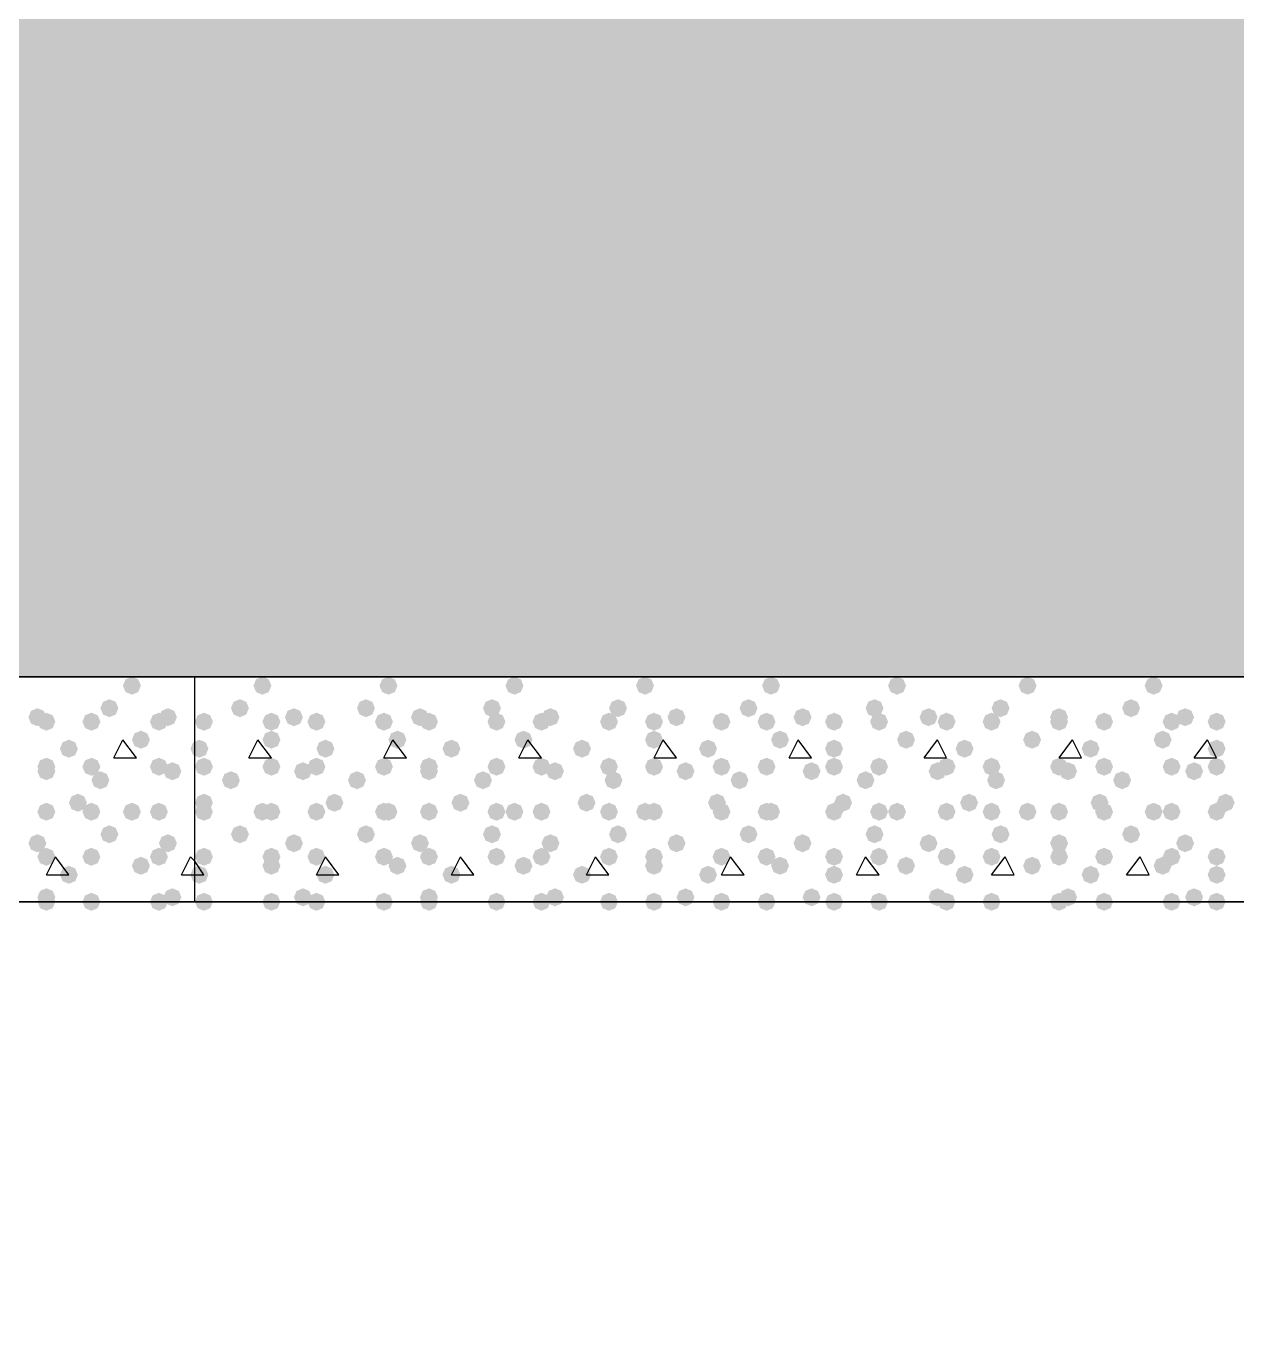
# Model space of a CAD drawing. Header units: millimetres. Extents: x 0 to 420, y 0 to 297.
# Drawn here: x 68.18 to 79.57, y 144.07 to 156.36 of the extents above; entities that cross this region are included whole.
import ezdxf

# ---------------------------------------------------------------- set-up
doc = ezdxf.new("R2010")
doc.units = ezdxf.units.MM
doc.layers.get('0').update_dxf_attribs({"linetype": 'CONTINUOUS'})

msp = doc.modelspace()

# ---------------------------------------------------------------- hatches: boundary and pattern name
at = {"true_color": 0x000008}
h = msp.add_hatch(color=0, dxfattribs=at)
h.paths.add_polyline_path([(379.518333, 162.263667), (33.401, 162.263667), (379.518333, 150.241)], flags=0)
h.paths.add_polyline_path([(33.401, 162.263667), (379.518333, 150.241), (33.401, 150.241)], flags=0)
at = {"true_color": 0x000007}
for points in [[(69.257333, 150.156333), (69.232463, 150.096537), (69.172667, 150.071667), (69.112871, 150.096537), (69.088, 150.156333), (69.112871, 150.216129), (69.172667, 150.241), (69.232462, 150.216129)], [(69.045667, 149.944667), (69.020796, 149.884871), (68.961, 149.86), (68.901204, 149.884871), (68.876333, 149.944667), (68.901204, 150.004462), (68.961, 150.029333), (69.020796, 150.004463)], [(68.368333, 149.86), (68.343463, 149.800204), (68.283667, 149.775333), (68.223871, 149.800204), (68.199, 149.86), (68.223871, 149.919796), (68.283667, 149.944667), (68.343462, 149.919796)], [(69.596, 149.86), (69.571129, 149.800204), (69.511333, 149.775333), (69.451537, 149.800204), (69.426667, 149.86), (69.451537, 149.919796), (69.511333, 149.944667), (69.571129, 149.919796)], [(68.453, 149.817667), (68.428129, 149.757871), (68.368333, 149.733), (68.308538, 149.757871), (68.283667, 149.817667), (68.308537, 149.877462), (68.368333, 149.902333), (68.428129, 149.877463)], [(68.876333, 149.817667), (68.851462, 149.757871), (68.791667, 149.733), (68.731871, 149.757871), (68.707, 149.817667), (68.731871, 149.877462), (68.791667, 149.902333), (68.851462, 149.877463)], [(69.511333, 149.817667), (69.486462, 149.757871), (69.426667, 149.733), (69.366871, 149.757871), (69.342, 149.817667), (69.366871, 149.877462), (69.426667, 149.902333), (69.486462, 149.877463)], [(69.342, 149.648333), (69.317129, 149.588537), (69.257333, 149.563667), (69.197538, 149.588537), (69.172667, 149.648333), (69.197537, 149.708129), (69.257333, 149.733), (69.317129, 149.708129)], [(68.664667, 149.563667), (68.639796, 149.503871), (68.58, 149.479), (68.520204, 149.503871), (68.495333, 149.563667), (68.520204, 149.623462), (68.58, 149.648333), (68.639796, 149.623463)], [(68.453, 149.394333), (68.428129, 149.334537), (68.368333, 149.309667), (68.308538, 149.334537), (68.283667, 149.394333), (68.308537, 149.454129), (68.368333, 149.479), (68.428129, 149.454129)], [(68.453, 149.352), (68.428129, 149.292204), (68.368333, 149.267333), (68.308538, 149.292204), (68.283667, 149.352), (68.308537, 149.411796), (68.368333, 149.436667), (68.428129, 149.411796)], [(68.876333, 149.394333), (68.851462, 149.334537), (68.791667, 149.309667), (68.731871, 149.334537), (68.707, 149.394333), (68.731871, 149.454129), (68.791667, 149.479), (68.851462, 149.454129)], [(69.511333, 149.394333), (69.486462, 149.334537), (69.426667, 149.309667), (69.366871, 149.334537), (69.342, 149.394333), (69.366871, 149.454129), (69.426667, 149.479), (69.486462, 149.454129)], [(69.638333, 149.352), (69.613463, 149.292204), (69.553667, 149.267333), (69.493871, 149.292204), (69.469, 149.352), (69.493871, 149.411796), (69.553667, 149.436667), (69.613462, 149.411796)], [(68.961, 149.267333), (68.936129, 149.207537), (68.876333, 149.182667), (68.816537, 149.207537), (68.791667, 149.267333), (68.816537, 149.327129), (68.876333, 149.352), (68.936129, 149.327129)], [(68.453, 148.971), (68.428129, 148.911204), (68.368333, 148.886333), (68.308538, 148.911204), (68.283667, 148.971), (68.308537, 149.030796), (68.368333, 149.055667), (68.428129, 149.030796)], [(68.749333, 149.055667), (68.724462, 148.995871), (68.664667, 148.971), (68.604871, 148.995871), (68.58, 149.055667), (68.604871, 149.115462), (68.664667, 149.140333), (68.724462, 149.115463)], [(68.876333, 148.971), (68.851462, 148.911204), (68.791667, 148.886333), (68.731871, 148.911204), (68.707, 148.971), (68.731871, 149.030796), (68.791667, 149.055667), (68.851462, 149.030796)], [(69.257333, 148.971), (69.232463, 148.911204), (69.172667, 148.886333), (69.112871, 148.911204), (69.088, 148.971), (69.112871, 149.030796), (69.172667, 149.055667), (69.232462, 149.030796)], [(69.511333, 148.971), (69.486462, 148.911204), (69.426667, 148.886333), (69.366871, 148.911204), (69.342, 148.971), (69.366871, 149.030796), (69.426667, 149.055667), (69.486462, 149.030796)], [(69.045667, 148.759333), (69.020796, 148.699537), (68.961, 148.674667), (68.901204, 148.699537), (68.876333, 148.759333), (68.901204, 148.819129), (68.961, 148.844), (69.020796, 148.819129)], [(68.368333, 148.674667), (68.343463, 148.614871), (68.283667, 148.59), (68.223871, 148.614871), (68.199, 148.674667), (68.223871, 148.734462), (68.283667, 148.759333), (68.343462, 148.734463)], [(69.596, 148.674667), (69.571129, 148.614871), (69.511333, 148.59), (69.451537, 148.614871), (69.426667, 148.674667), (69.451537, 148.734462), (69.511333, 148.759333), (69.571129, 148.734463)], [(68.453, 148.547667), (68.428129, 148.487871), (68.368333, 148.463), (68.308538, 148.487871), (68.283667, 148.547667), (68.308537, 148.607462), (68.368333, 148.632333), (68.428129, 148.607463)], [(68.876333, 148.547667), (68.851462, 148.487871), (68.791667, 148.463), (68.731871, 148.487871), (68.707, 148.547667), (68.731871, 148.607462), (68.791667, 148.632333), (68.851462, 148.607463)], [(69.511333, 148.547667), (69.486462, 148.487871), (69.426667, 148.463), (69.366871, 148.487871), (69.342, 148.547667), (69.366871, 148.607462), (69.426667, 148.632333), (69.486462, 148.607463)], [(68.664667, 148.378333), (68.639796, 148.318537), (68.58, 148.293667), (68.520204, 148.318537), (68.495333, 148.378333), (68.520204, 148.438129), (68.58, 148.463), (68.639796, 148.438129)], [(69.342, 148.463), (69.317129, 148.403204), (69.257333, 148.378333), (69.197538, 148.403204), (69.172667, 148.463), (69.197537, 148.522796), (69.257333, 148.547667), (69.317129, 148.522796)], [(68.453, 148.166667), (68.428129, 148.106871), (68.368333, 148.082), (68.308538, 148.106871), (68.283667, 148.166667), (68.308537, 148.226462), (68.368333, 148.251333), (68.428129, 148.226463)], [(68.453, 148.124333), (68.428129, 148.064537), (68.368333, 148.039667), (68.308538, 148.064537), (68.283667, 148.124333), (68.308537, 148.184129), (68.368333, 148.209), (68.428129, 148.184129)], [(68.876333, 148.124333), (68.851462, 148.064537), (68.791667, 148.039667), (68.731871, 148.064537), (68.707, 148.124333), (68.731871, 148.184129), (68.791667, 148.209), (68.851462, 148.184129)], [(69.511333, 148.124333), (69.486462, 148.064537), (69.426667, 148.039667), (69.366871, 148.064537), (69.342, 148.124333), (69.366871, 148.184129), (69.426667, 148.209), (69.486462, 148.184129)], [(69.638333, 148.166667), (69.613463, 148.106871), (69.553667, 148.082), (69.493871, 148.106871), (69.469, 148.166667), (69.493871, 148.226462), (69.553667, 148.251333), (69.613462, 148.226463)]]:
    msp.add_hatch(color=0, dxfattribs=at).paths.add_polyline_path(points, flags=0)
at = {"true_color": 0x000008}
for points in [[(70.485, 150.156333), (70.460129, 150.096537), (70.400333, 150.071667), (70.340538, 150.096537), (70.315667, 150.156333), (70.340537, 150.216129), (70.400333, 150.241), (70.460129, 150.216129)], [(71.670333, 150.156333), (71.645463, 150.096537), (71.585667, 150.071667), (71.525871, 150.096537), (71.501, 150.156333), (71.525871, 150.216129), (71.585667, 150.241), (71.645462, 150.216129)], [(72.855667, 150.156333), (72.830796, 150.096537), (72.771, 150.071667), (72.711204, 150.096537), (72.686333, 150.156333), (72.711204, 150.216129), (72.771, 150.241), (72.830796, 150.216129)], [(74.083333, 150.156333), (74.058463, 150.096537), (73.998667, 150.071667), (73.938871, 150.096537), (73.914, 150.156333), (73.938871, 150.216129), (73.998667, 150.241), (74.058462, 150.216129)], [(75.268667, 150.156333), (75.243796, 150.096537), (75.184, 150.071667), (75.124204, 150.096537), (75.099333, 150.156333), (75.124204, 150.216129), (75.184, 150.241), (75.243796, 150.216129)], [(76.454, 150.156333), (76.429129, 150.096537), (76.369333, 150.071667), (76.309538, 150.096537), (76.284667, 150.156333), (76.309537, 150.216129), (76.369333, 150.241), (76.429129, 150.216129)], [(77.681667, 150.156333), (77.656796, 150.096537), (77.597, 150.071667), (77.537204, 150.096537), (77.512333, 150.156333), (77.537204, 150.216129), (77.597, 150.241), (77.656796, 150.216129)], [(78.867, 150.156333), (78.842129, 150.096537), (78.782333, 150.071667), (78.722538, 150.096537), (78.697667, 150.156333), (78.722537, 150.216129), (78.782333, 150.241), (78.842129, 150.216129)], [(70.273333, 149.944667), (70.248463, 149.884871), (70.188667, 149.86), (70.128871, 149.884871), (70.104, 149.944667), (70.128871, 150.004462), (70.188667, 150.029333), (70.248462, 150.004463)], [(71.458667, 149.944667), (71.433796, 149.884871), (71.374, 149.86), (71.314204, 149.884871), (71.289333, 149.944667), (71.314204, 150.004462), (71.374, 150.029333), (71.433796, 150.004463)], [(72.644, 149.944667), (72.619129, 149.884871), (72.559333, 149.86), (72.499538, 149.884871), (72.474667, 149.944667), (72.499537, 150.004462), (72.559333, 150.029333), (72.619129, 150.004463)], [(73.829333, 149.944667), (73.804462, 149.884871), (73.744667, 149.86), (73.684871, 149.884871), (73.66, 149.944667), (73.684871, 150.004462), (73.744667, 150.029333), (73.804462, 150.004463)], [(75.057, 149.944667), (75.032129, 149.884871), (74.972333, 149.86), (74.912538, 149.884871), (74.887667, 149.944667), (74.912537, 150.004462), (74.972333, 150.029333), (75.032129, 150.004463)], [(76.242333, 149.944667), (76.217463, 149.884871), (76.157667, 149.86), (76.097871, 149.884871), (76.073, 149.944667), (76.097871, 150.004462), (76.157667, 150.029333), (76.217462, 150.004463)], [(77.427667, 149.944667), (77.402796, 149.884871), (77.343, 149.86), (77.283204, 149.884871), (77.258333, 149.944667), (77.283204, 150.004462), (77.343, 150.029333), (77.402796, 150.004463)], [(78.655333, 149.944667), (78.630463, 149.884871), (78.570667, 149.86), (78.510871, 149.884871), (78.486, 149.944667), (78.510871, 150.004462), (78.570667, 150.029333), (78.630462, 150.004463)], [(70.781333, 149.86), (70.756462, 149.800204), (70.696667, 149.775333), (70.636871, 149.800204), (70.612, 149.86), (70.636871, 149.919796), (70.696667, 149.944667), (70.756462, 149.919796)], [(71.966667, 149.86), (71.941796, 149.800204), (71.882, 149.775333), (71.822204, 149.800204), (71.797333, 149.86), (71.822204, 149.919796), (71.882, 149.944667), (71.941796, 149.919796)], [(73.194333, 149.86), (73.169462, 149.800204), (73.109667, 149.775333), (73.049871, 149.800204), (73.025, 149.86), (73.049871, 149.919796), (73.109667, 149.944667), (73.169462, 149.919796)], [(74.379667, 149.86), (74.354796, 149.800204), (74.295, 149.775333), (74.235204, 149.800204), (74.210333, 149.86), (74.235204, 149.919796), (74.295, 149.944667), (74.354796, 149.919796)], [(75.565, 149.86), (75.540129, 149.800204), (75.480333, 149.775333), (75.420538, 149.800204), (75.395667, 149.86), (75.420537, 149.919796), (75.480333, 149.944667), (75.540129, 149.919796)], [(76.750333, 149.86), (76.725463, 149.800204), (76.665667, 149.775333), (76.605871, 149.800204), (76.581, 149.86), (76.605871, 149.919796), (76.665667, 149.944667), (76.725462, 149.919796)], [(77.978, 149.86), (77.953129, 149.800204), (77.893333, 149.775333), (77.833537, 149.800204), (77.808667, 149.86), (77.833537, 149.919796), (77.893333, 149.944667), (77.953129, 149.919796)], [(79.163333, 149.86), (79.138463, 149.800204), (79.078667, 149.775333), (79.018871, 149.800204), (78.994, 149.86), (79.018871, 149.919796), (79.078667, 149.944667), (79.138462, 149.919796)], [(69.934667, 149.817667), (69.909796, 149.757871), (69.85, 149.733), (69.790204, 149.757871), (69.765333, 149.817667), (69.790204, 149.877462), (69.85, 149.902333), (69.909796, 149.877463)], [(70.569667, 149.817667), (70.544796, 149.757871), (70.485, 149.733), (70.425204, 149.757871), (70.400333, 149.817667), (70.425204, 149.877462), (70.485, 149.902333), (70.544796, 149.877463)], [(70.993, 149.817667), (70.968129, 149.757871), (70.908333, 149.733), (70.848537, 149.757871), (70.823667, 149.817667), (70.848537, 149.877462), (70.908333, 149.902333), (70.968129, 149.877463)], [(71.628, 149.817667), (71.603129, 149.757871), (71.543333, 149.733), (71.483537, 149.757871), (71.458667, 149.817667), (71.483537, 149.877462), (71.543333, 149.902333), (71.603129, 149.877463)], [(72.051333, 149.817667), (72.026462, 149.757871), (71.966667, 149.733), (71.906871, 149.757871), (71.882, 149.817667), (71.906871, 149.877462), (71.966667, 149.902333), (72.026462, 149.877463)], [(72.686333, 149.817667), (72.661462, 149.757871), (72.601667, 149.733), (72.541871, 149.757871), (72.517, 149.817667), (72.541871, 149.877462), (72.601667, 149.902333), (72.661462, 149.877463)], [(73.109667, 149.817667), (73.084796, 149.757871), (73.025, 149.733), (72.965204, 149.757871), (72.940333, 149.817667), (72.965204, 149.877462), (73.025, 149.902333), (73.084796, 149.877463)], [(73.744667, 149.817667), (73.719796, 149.757871), (73.66, 149.733), (73.600204, 149.757871), (73.575333, 149.817667), (73.600204, 149.877462), (73.66, 149.902333), (73.719796, 149.877463)], [(74.168, 149.817667), (74.143129, 149.757871), (74.083333, 149.733), (74.023537, 149.757871), (73.998667, 149.817667), (74.023537, 149.877462), (74.083333, 149.902333), (74.143129, 149.877463)], [(74.803, 149.817667), (74.778129, 149.757871), (74.718333, 149.733), (74.658537, 149.757871), (74.633667, 149.817667), (74.658537, 149.877462), (74.718333, 149.902333), (74.778129, 149.877463)], [(75.226333, 149.817667), (75.201462, 149.757871), (75.141667, 149.733), (75.081871, 149.757871), (75.057, 149.817667), (75.081871, 149.877462), (75.141667, 149.902333), (75.201462, 149.877463)], [(75.861333, 149.817667), (75.836462, 149.757871), (75.776667, 149.733), (75.716871, 149.757871), (75.692, 149.817667), (75.716871, 149.877462), (75.776667, 149.902333), (75.836462, 149.877463)], [(76.284667, 149.817667), (76.259796, 149.757871), (76.2, 149.733), (76.140204, 149.757871), (76.115333, 149.817667), (76.140204, 149.877462), (76.2, 149.902333), (76.259796, 149.877463)], [(76.919667, 149.817667), (76.894796, 149.757871), (76.835, 149.733), (76.775204, 149.757871), (76.750333, 149.817667), (76.775204, 149.877462), (76.835, 149.902333), (76.894796, 149.877463)], [(77.343, 149.817667), (77.318129, 149.757871), (77.258333, 149.733), (77.198538, 149.757871), (77.173667, 149.817667), (77.198537, 149.877462), (77.258333, 149.902333), (77.318129, 149.877463)], [(77.978, 149.817667), (77.953129, 149.757871), (77.893333, 149.733), (77.833537, 149.757871), (77.808667, 149.817667), (77.833537, 149.877462), (77.893333, 149.902333), (77.953129, 149.877463)], [(78.401333, 149.817667), (78.376463, 149.757871), (78.316667, 149.733), (78.256871, 149.757871), (78.232, 149.817667), (78.256871, 149.877462), (78.316667, 149.902333), (78.376462, 149.877463)], [(79.036333, 149.817667), (79.011462, 149.757871), (78.951667, 149.733), (78.891871, 149.757871), (78.867, 149.817667), (78.891871, 149.877462), (78.951667, 149.902333), (79.011462, 149.877463)], [(79.459667, 149.817667), (79.434796, 149.757871), (79.375, 149.733), (79.315204, 149.757871), (79.290333, 149.817667), (79.315204, 149.877462), (79.375, 149.902333), (79.434796, 149.877463)], [(70.569667, 149.648333), (70.544796, 149.588537), (70.485, 149.563667), (70.425204, 149.588537), (70.400333, 149.648333), (70.425204, 149.708129), (70.485, 149.733), (70.544796, 149.708129)], [(71.755, 149.648333), (71.730129, 149.588537), (71.670333, 149.563667), (71.610538, 149.588537), (71.585667, 149.648333), (71.610537, 149.708129), (71.670333, 149.733), (71.730129, 149.708129)], [(72.940333, 149.648333), (72.915463, 149.588537), (72.855667, 149.563667), (72.795871, 149.588537), (72.771, 149.648333), (72.795871, 149.708129), (72.855667, 149.733), (72.915462, 149.708129)], [(74.168, 149.648333), (74.143129, 149.588537), (74.083333, 149.563667), (74.023537, 149.588537), (73.998667, 149.648333), (74.023537, 149.708129), (74.083333, 149.733), (74.143129, 149.708129)], [(75.353333, 149.648333), (75.328463, 149.588537), (75.268667, 149.563667), (75.208871, 149.588537), (75.184, 149.648333), (75.208871, 149.708129), (75.268667, 149.733), (75.328462, 149.708129)], [(76.538667, 149.648333), (76.513796, 149.588537), (76.454, 149.563667), (76.394204, 149.588537), (76.369333, 149.648333), (76.394204, 149.708129), (76.454, 149.733), (76.513796, 149.708129)], [(77.724, 149.648333), (77.699129, 149.588537), (77.639333, 149.563667), (77.579538, 149.588537), (77.554667, 149.648333), (77.579537, 149.708129), (77.639333, 149.733), (77.699129, 149.708129)], [(78.951667, 149.648333), (78.926796, 149.588537), (78.867, 149.563667), (78.807204, 149.588537), (78.782333, 149.648333), (78.807204, 149.708129), (78.867, 149.733), (78.926796, 149.708129)], [(69.892333, 149.563667), (69.867463, 149.503871), (69.807667, 149.479), (69.747871, 149.503871), (69.723, 149.563667), (69.747871, 149.623462), (69.807667, 149.648333), (69.867462, 149.623463)], [(71.077667, 149.563667), (71.052796, 149.503871), (70.993, 149.479), (70.933204, 149.503871), (70.908333, 149.563667), (70.933204, 149.623462), (70.993, 149.648333), (71.052796, 149.623463)], [(72.263, 149.563667), (72.238129, 149.503871), (72.178333, 149.479), (72.118538, 149.503871), (72.093667, 149.563667), (72.118537, 149.623462), (72.178333, 149.648333), (72.238129, 149.623463)], [(73.490667, 149.563667), (73.465796, 149.503871), (73.406, 149.479), (73.346204, 149.503871), (73.321333, 149.563667), (73.346204, 149.623462), (73.406, 149.648333), (73.465796, 149.623463)], [(74.676, 149.563667), (74.651129, 149.503871), (74.591333, 149.479), (74.531537, 149.503871), (74.506667, 149.563667), (74.531537, 149.623462), (74.591333, 149.648333), (74.651129, 149.623463)], [(75.861333, 149.563667), (75.836462, 149.503871), (75.776667, 149.479), (75.716871, 149.503871), (75.692, 149.563667), (75.716871, 149.623462), (75.776667, 149.648333), (75.836462, 149.623463)], [(77.089, 149.563667), (77.064129, 149.503871), (77.004333, 149.479), (76.944538, 149.503871), (76.919667, 149.563667), (76.944537, 149.623462), (77.004333, 149.648333), (77.064129, 149.623463)], [(78.274333, 149.563667), (78.249462, 149.503871), (78.189667, 149.479), (78.129871, 149.503871), (78.105, 149.563667), (78.129871, 149.623462), (78.189667, 149.648333), (78.249462, 149.623463)], [(79.459667, 149.563667), (79.434796, 149.503871), (79.375, 149.479), (79.315204, 149.503871), (79.290333, 149.563667), (79.315204, 149.623462), (79.375, 149.648333), (79.434796, 149.623463)], [(69.934667, 149.394333), (69.909796, 149.334537), (69.85, 149.309667), (69.790204, 149.334537), (69.765333, 149.394333), (69.790204, 149.454129), (69.85, 149.479), (69.909796, 149.454129)], [(70.569667, 149.394333), (70.544796, 149.334537), (70.485, 149.309667), (70.425204, 149.334537), (70.400333, 149.394333), (70.425204, 149.454129), (70.485, 149.479), (70.544796, 149.454129)], [(70.866, 149.352), (70.841129, 149.292204), (70.781333, 149.267333), (70.721537, 149.292204), (70.696667, 149.352), (70.721537, 149.411796), (70.781333, 149.436667), (70.841129, 149.411796)], [(70.993, 149.394333), (70.968129, 149.334537), (70.908333, 149.309667), (70.848537, 149.334537), (70.823667, 149.394333), (70.848537, 149.454129), (70.908333, 149.479), (70.968129, 149.454129)], [(71.628, 149.394333), (71.603129, 149.334537), (71.543333, 149.309667), (71.483537, 149.334537), (71.458667, 149.394333), (71.483537, 149.454129), (71.543333, 149.479), (71.603129, 149.454129)], [(72.051333, 149.394333), (72.026462, 149.334537), (71.966667, 149.309667), (71.906871, 149.334537), (71.882, 149.394333), (71.906871, 149.454129), (71.966667, 149.479), (72.026462, 149.454129)], [(72.051333, 149.352), (72.026462, 149.292204), (71.966667, 149.267333), (71.906871, 149.292204), (71.882, 149.352), (71.906871, 149.411796), (71.966667, 149.436667), (72.026462, 149.411796)], [(72.686333, 149.394333), (72.661462, 149.334537), (72.601667, 149.309667), (72.541871, 149.334537), (72.517, 149.394333), (72.541871, 149.454129), (72.601667, 149.479), (72.661462, 149.454129)], [(73.109667, 149.394333), (73.084796, 149.334537), (73.025, 149.309667), (72.965204, 149.334537), (72.940333, 149.394333), (72.965204, 149.454129), (73.025, 149.479), (73.084796, 149.454129)], [(73.236667, 149.352), (73.211796, 149.292204), (73.152, 149.267333), (73.092204, 149.292204), (73.067333, 149.352), (73.092204, 149.411796), (73.152, 149.436667), (73.211796, 149.411796)], [(73.744667, 149.394333), (73.719796, 149.334537), (73.66, 149.309667), (73.600204, 149.334537), (73.575333, 149.394333), (73.600204, 149.454129), (73.66, 149.479), (73.719796, 149.454129)], [(74.168, 149.394333), (74.143129, 149.334537), (74.083333, 149.309667), (74.023537, 149.334537), (73.998667, 149.394333), (74.023537, 149.454129), (74.083333, 149.479), (74.143129, 149.454129)], [(74.464333, 149.352), (74.439462, 149.292204), (74.379667, 149.267333), (74.319871, 149.292204), (74.295, 149.352), (74.319871, 149.411796), (74.379667, 149.436667), (74.439462, 149.411796)], [(74.803, 149.394333), (74.778129, 149.334537), (74.718333, 149.309667), (74.658537, 149.334537), (74.633667, 149.394333), (74.658537, 149.454129), (74.718333, 149.479), (74.778129, 149.454129)], [(75.226333, 149.394333), (75.201462, 149.334537), (75.141667, 149.309667), (75.081871, 149.334537), (75.057, 149.394333), (75.081871, 149.454129), (75.141667, 149.479), (75.201462, 149.454129)], [(75.649667, 149.352), (75.624796, 149.292204), (75.565, 149.267333), (75.505204, 149.292204), (75.480333, 149.352), (75.505204, 149.411796), (75.565, 149.436667), (75.624796, 149.411796)], [(75.861333, 149.394333), (75.836462, 149.334537), (75.776667, 149.309667), (75.716871, 149.334537), (75.692, 149.394333), (75.716871, 149.454129), (75.776667, 149.479), (75.836462, 149.454129)], [(76.284667, 149.394333), (76.259796, 149.334537), (76.2, 149.309667), (76.140204, 149.334537), (76.115333, 149.394333), (76.140204, 149.454129), (76.2, 149.479), (76.259796, 149.454129)], [(76.835, 149.352), (76.810129, 149.292204), (76.750333, 149.267333), (76.690538, 149.292204), (76.665667, 149.352), (76.690537, 149.411796), (76.750333, 149.436667), (76.810129, 149.411796)], [(76.919667, 149.394333), (76.894796, 149.334537), (76.835, 149.309667), (76.775204, 149.334537), (76.750333, 149.394333), (76.775204, 149.454129), (76.835, 149.479), (76.894796, 149.454129)], [(77.343, 149.394333), (77.318129, 149.334537), (77.258333, 149.309667), (77.198538, 149.334537), (77.173667, 149.394333), (77.198537, 149.454129), (77.258333, 149.479), (77.318129, 149.454129)], [(77.978, 149.394333), (77.953129, 149.334537), (77.893333, 149.309667), (77.833537, 149.334537), (77.808667, 149.394333), (77.833537, 149.454129), (77.893333, 149.479), (77.953129, 149.454129)], [(78.062667, 149.352), (78.037796, 149.292204), (77.978, 149.267333), (77.918204, 149.292204), (77.893333, 149.352), (77.918204, 149.411796), (77.978, 149.436667), (78.037796, 149.411796)], [(78.401333, 149.394333), (78.376463, 149.334537), (78.316667, 149.309667), (78.256871, 149.334537), (78.232, 149.394333), (78.256871, 149.454129), (78.316667, 149.479), (78.376462, 149.454129)], [(79.036333, 149.394333), (79.011462, 149.334537), (78.951667, 149.309667), (78.891871, 149.334537), (78.867, 149.394333), (78.891871, 149.454129), (78.951667, 149.479), (79.011462, 149.454129)], [(79.248, 149.352), (79.223129, 149.292204), (79.163333, 149.267333), (79.103538, 149.292204), (79.078667, 149.352), (79.103537, 149.411796), (79.163333, 149.436667), (79.223129, 149.411796)], [(79.459667, 149.394333), (79.434796, 149.334537), (79.375, 149.309667), (79.315204, 149.334537), (79.290333, 149.394333), (79.315204, 149.454129), (79.375, 149.479), (79.434796, 149.454129)], [(70.188667, 149.267333), (70.163796, 149.207537), (70.104, 149.182667), (70.044204, 149.207537), (70.019333, 149.267333), (70.044204, 149.327129), (70.104, 149.352), (70.163796, 149.327129)], [(71.374, 149.267333), (71.349129, 149.207537), (71.289333, 149.182667), (71.229538, 149.207537), (71.204667, 149.267333), (71.229537, 149.327129), (71.289333, 149.352), (71.349129, 149.327129)], [(72.559333, 149.267333), (72.534462, 149.207537), (72.474667, 149.182667), (72.414871, 149.207537), (72.39, 149.267333), (72.414871, 149.327129), (72.474667, 149.352), (72.534462, 149.327129)], [(73.787, 149.267333), (73.762129, 149.207537), (73.702333, 149.182667), (73.642538, 149.207537), (73.617667, 149.267333), (73.642537, 149.327129), (73.702333, 149.352), (73.762129, 149.327129)], [(74.972333, 149.267333), (74.947463, 149.207537), (74.887667, 149.182667), (74.827871, 149.207537), (74.803, 149.267333), (74.827871, 149.327129), (74.887667, 149.352), (74.947462, 149.327129)], [(76.157667, 149.267333), (76.132796, 149.207537), (76.073, 149.182667), (76.013204, 149.207537), (75.988333, 149.267333), (76.013204, 149.327129), (76.073, 149.352), (76.132796, 149.327129)], [(77.385333, 149.267333), (77.360463, 149.207537), (77.300667, 149.182667), (77.240871, 149.207537), (77.216, 149.267333), (77.240871, 149.327129), (77.300667, 149.352), (77.360462, 149.327129)], [(78.570667, 149.267333), (78.545796, 149.207537), (78.486, 149.182667), (78.426204, 149.207537), (78.401333, 149.267333), (78.426204, 149.327129), (78.486, 149.352), (78.545796, 149.327129)], [(69.934667, 149.055667), (69.909796, 148.995871), (69.85, 148.971), (69.790204, 148.995871), (69.765333, 149.055667), (69.790204, 149.115462), (69.85, 149.140333), (69.909796, 149.115463)], [(69.934667, 148.971), (69.909796, 148.911204), (69.85, 148.886333), (69.790204, 148.911204), (69.765333, 148.971), (69.790204, 149.030796), (69.85, 149.055667), (69.909796, 149.030796)], [(70.485, 148.971), (70.460129, 148.911204), (70.400333, 148.886333), (70.340538, 148.911204), (70.315667, 148.971), (70.340537, 149.030796), (70.400333, 149.055667), (70.460129, 149.030796)], [(70.569667, 148.971), (70.544796, 148.911204), (70.485, 148.886333), (70.425204, 148.911204), (70.400333, 148.971), (70.425204, 149.030796), (70.485, 149.055667), (70.544796, 149.030796)], [(70.993, 148.971), (70.968129, 148.911204), (70.908333, 148.886333), (70.848537, 148.911204), (70.823667, 148.971), (70.848537, 149.030796), (70.908333, 149.055667), (70.968129, 149.030796)], [(71.162333, 149.055667), (71.137463, 148.995871), (71.077667, 148.971), (71.017871, 148.995871), (70.993, 149.055667), (71.017871, 149.115462), (71.077667, 149.140333), (71.137462, 149.115463)], [(71.628, 148.971), (71.603129, 148.911204), (71.543333, 148.886333), (71.483537, 148.911204), (71.458667, 148.971), (71.483537, 149.030796), (71.543333, 149.055667), (71.603129, 149.030796)], [(71.670333, 148.971), (71.645463, 148.911204), (71.585667, 148.886333), (71.525871, 148.911204), (71.501, 148.971), (71.525871, 149.030796), (71.585667, 149.055667), (71.645462, 149.030796)], [(72.051333, 148.971), (72.026462, 148.911204), (71.966667, 148.886333), (71.906871, 148.911204), (71.882, 148.971), (71.906871, 149.030796), (71.966667, 149.055667), (72.026462, 149.030796)], [(72.347667, 149.055667), (72.322796, 148.995871), (72.263, 148.971), (72.203204, 148.995871), (72.178333, 149.055667), (72.203204, 149.115462), (72.263, 149.140333), (72.322796, 149.115463)], [(72.686333, 148.971), (72.661462, 148.911204), (72.601667, 148.886333), (72.541871, 148.911204), (72.517, 148.971), (72.541871, 149.030796), (72.601667, 149.055667), (72.661462, 149.030796)], [(72.855667, 148.971), (72.830796, 148.911204), (72.771, 148.886333), (72.711204, 148.911204), (72.686333, 148.971), (72.711204, 149.030796), (72.771, 149.055667), (72.830796, 149.030796)], [(73.109667, 148.971), (73.084796, 148.911204), (73.025, 148.886333), (72.965204, 148.911204), (72.940333, 148.971), (72.965204, 149.030796), (73.025, 149.055667), (73.084796, 149.030796)], [(73.533, 149.055667), (73.508129, 148.995871), (73.448333, 148.971), (73.388537, 148.995871), (73.363667, 149.055667), (73.388537, 149.115462), (73.448333, 149.140333), (73.508129, 149.115463)], [(73.744667, 148.971), (73.719796, 148.911204), (73.66, 148.886333), (73.600204, 148.911204), (73.575333, 148.971), (73.600204, 149.030796), (73.66, 149.055667), (73.719796, 149.030796)], [(74.083333, 148.971), (74.058463, 148.911204), (73.998667, 148.886333), (73.938871, 148.911204), (73.914, 148.971), (73.938871, 149.030796), (73.998667, 149.055667), (74.058462, 149.030796)], [(74.168, 148.971), (74.143129, 148.911204), (74.083333, 148.886333), (74.023537, 148.911204), (73.998667, 148.971), (74.023537, 149.030796), (74.083333, 149.055667), (74.143129, 149.030796)], [(74.760667, 149.055667), (74.735796, 148.995871), (74.676, 148.971), (74.616204, 148.995871), (74.591333, 149.055667), (74.616204, 149.115462), (74.676, 149.140333), (74.735796, 149.115463)], [(74.803, 148.971), (74.778129, 148.911204), (74.718333, 148.886333), (74.658537, 148.911204), (74.633667, 148.971), (74.658537, 149.030796), (74.718333, 149.055667), (74.778129, 149.030796)], [(75.226333, 148.971), (75.201462, 148.911204), (75.141667, 148.886333), (75.081871, 148.911204), (75.057, 148.971), (75.081871, 149.030796), (75.141667, 149.055667), (75.201462, 149.030796)], [(75.268667, 148.971), (75.243796, 148.911204), (75.184, 148.886333), (75.124204, 148.911204), (75.099333, 148.971), (75.124204, 149.030796), (75.184, 149.055667), (75.243796, 149.030796)], [(75.861333, 148.971), (75.836462, 148.911204), (75.776667, 148.886333), (75.716871, 148.911204), (75.692, 148.971), (75.716871, 149.030796), (75.776667, 149.055667), (75.836462, 149.030796)], [(75.946, 149.055667), (75.921129, 148.995871), (75.861333, 148.971), (75.801537, 148.995871), (75.776667, 149.055667), (75.801537, 149.115462), (75.861333, 149.140333), (75.921129, 149.115463)], [(76.284667, 148.971), (76.259796, 148.911204), (76.2, 148.886333), (76.140204, 148.911204), (76.115333, 148.971), (76.140204, 149.030796), (76.2, 149.055667), (76.259796, 149.030796)], [(76.454, 148.971), (76.429129, 148.911204), (76.369333, 148.886333), (76.309538, 148.911204), (76.284667, 148.971), (76.309537, 149.030796), (76.369333, 149.055667), (76.429129, 149.030796)], [(76.919667, 148.971), (76.894796, 148.911204), (76.835, 148.886333), (76.775204, 148.911204), (76.750333, 148.971), (76.775204, 149.030796), (76.835, 149.055667), (76.894796, 149.030796)], [(77.131333, 149.055667), (77.106462, 148.995871), (77.046667, 148.971), (76.986871, 148.995871), (76.962, 149.055667), (76.986871, 149.115462), (77.046667, 149.140333), (77.106462, 149.115463)], [(77.343, 148.971), (77.318129, 148.911204), (77.258333, 148.886333), (77.198538, 148.911204), (77.173667, 148.971), (77.198537, 149.030796), (77.258333, 149.055667), (77.318129, 149.030796)], [(77.681667, 148.971), (77.656796, 148.911204), (77.597, 148.886333), (77.537204, 148.911204), (77.512333, 148.971), (77.537204, 149.030796), (77.597, 149.055667), (77.656796, 149.030796)], [(77.978, 148.971), (77.953129, 148.911204), (77.893333, 148.886333), (77.833537, 148.911204), (77.808667, 148.971), (77.833537, 149.030796), (77.893333, 149.055667), (77.953129, 149.030796)], [(78.359, 149.055667), (78.334129, 148.995871), (78.274333, 148.971), (78.214538, 148.995871), (78.189667, 149.055667), (78.214537, 149.115462), (78.274333, 149.140333), (78.334129, 149.115463)], [(78.401333, 148.971), (78.376463, 148.911204), (78.316667, 148.886333), (78.256871, 148.911204), (78.232, 148.971), (78.256871, 149.030796), (78.316667, 149.055667), (78.376462, 149.030796)], [(78.867, 148.971), (78.842129, 148.911204), (78.782333, 148.886333), (78.722538, 148.911204), (78.697667, 148.971), (78.722537, 149.030796), (78.782333, 149.055667), (78.842129, 149.030796)], [(79.036333, 148.971), (79.011462, 148.911204), (78.951667, 148.886333), (78.891871, 148.911204), (78.867, 148.971), (78.891871, 149.030796), (78.951667, 149.055667), (79.011462, 149.030796)], [(79.459667, 148.971), (79.434796, 148.911204), (79.375, 148.886333), (79.315204, 148.911204), (79.290333, 148.971), (79.315204, 149.030796), (79.375, 149.055667), (79.434796, 149.030796)], [(79.544333, 149.055667), (79.519462, 148.995871), (79.459667, 148.971), (79.399871, 148.995871), (79.375, 149.055667), (79.399871, 149.115462), (79.459667, 149.140333), (79.519462, 149.115463)], [(70.273333, 148.759333), (70.248463, 148.699537), (70.188667, 148.674667), (70.128871, 148.699537), (70.104, 148.759333), (70.128871, 148.819129), (70.188667, 148.844), (70.248462, 148.819129)], [(71.458667, 148.759333), (71.433796, 148.699537), (71.374, 148.674667), (71.314204, 148.699537), (71.289333, 148.759333), (71.314204, 148.819129), (71.374, 148.844), (71.433796, 148.819129)], [(72.644, 148.759333), (72.619129, 148.699537), (72.559333, 148.674667), (72.499538, 148.699537), (72.474667, 148.759333), (72.499537, 148.819129), (72.559333, 148.844), (72.619129, 148.819129)], [(73.829333, 148.759333), (73.804462, 148.699537), (73.744667, 148.674667), (73.684871, 148.699537), (73.66, 148.759333), (73.684871, 148.819129), (73.744667, 148.844), (73.804462, 148.819129)], [(75.057, 148.759333), (75.032129, 148.699537), (74.972333, 148.674667), (74.912538, 148.699537), (74.887667, 148.759333), (74.912537, 148.819129), (74.972333, 148.844), (75.032129, 148.819129)], [(76.242333, 148.759333), (76.217463, 148.699537), (76.157667, 148.674667), (76.097871, 148.699537), (76.073, 148.759333), (76.097871, 148.819129), (76.157667, 148.844), (76.217462, 148.819129)], [(77.427667, 148.759333), (77.402796, 148.699537), (77.343, 148.674667), (77.283204, 148.699537), (77.258333, 148.759333), (77.283204, 148.819129), (77.343, 148.844), (77.402796, 148.819129)], [(78.655333, 148.759333), (78.630463, 148.699537), (78.570667, 148.674667), (78.510871, 148.699537), (78.486, 148.759333), (78.510871, 148.819129), (78.570667, 148.844), (78.630462, 148.819129)], [(70.781333, 148.674667), (70.756462, 148.614871), (70.696667, 148.59), (70.636871, 148.614871), (70.612, 148.674667), (70.636871, 148.734462), (70.696667, 148.759333), (70.756462, 148.734463)], [(71.966667, 148.674667), (71.941796, 148.614871), (71.882, 148.59), (71.822204, 148.614871), (71.797333, 148.674667), (71.822204, 148.734462), (71.882, 148.759333), (71.941796, 148.734463)], [(73.194333, 148.674667), (73.169462, 148.614871), (73.109667, 148.59), (73.049871, 148.614871), (73.025, 148.674667), (73.049871, 148.734462), (73.109667, 148.759333), (73.169462, 148.734463)], [(74.379667, 148.674667), (74.354796, 148.614871), (74.295, 148.59), (74.235204, 148.614871), (74.210333, 148.674667), (74.235204, 148.734462), (74.295, 148.759333), (74.354796, 148.734463)], [(75.565, 148.674667), (75.540129, 148.614871), (75.480333, 148.59), (75.420538, 148.614871), (75.395667, 148.674667), (75.420537, 148.734462), (75.480333, 148.759333), (75.540129, 148.734463)], [(76.750333, 148.674667), (76.725463, 148.614871), (76.665667, 148.59), (76.605871, 148.614871), (76.581, 148.674667), (76.605871, 148.734462), (76.665667, 148.759333), (76.725462, 148.734463)], [(77.978, 148.674667), (77.953129, 148.614871), (77.893333, 148.59), (77.833537, 148.614871), (77.808667, 148.674667), (77.833537, 148.734462), (77.893333, 148.759333), (77.953129, 148.734463)], [(79.163333, 148.674667), (79.138463, 148.614871), (79.078667, 148.59), (79.018871, 148.614871), (78.994, 148.674667), (79.018871, 148.734462), (79.078667, 148.759333), (79.138462, 148.734463)], [(69.934667, 148.547667), (69.909796, 148.487871), (69.85, 148.463), (69.790204, 148.487871), (69.765333, 148.547667), (69.790204, 148.607462), (69.85, 148.632333), (69.909796, 148.607463)], [(70.569667, 148.547667), (70.544796, 148.487871), (70.485, 148.463), (70.425204, 148.487871), (70.400333, 148.547667), (70.425204, 148.607462), (70.485, 148.632333), (70.544796, 148.607463)], [(70.993, 148.547667), (70.968129, 148.487871), (70.908333, 148.463), (70.848537, 148.487871), (70.823667, 148.547667), (70.848537, 148.607462), (70.908333, 148.632333), (70.968129, 148.607463)], [(71.628, 148.547667), (71.603129, 148.487871), (71.543333, 148.463), (71.483537, 148.487871), (71.458667, 148.547667), (71.483537, 148.607462), (71.543333, 148.632333), (71.603129, 148.607463)], [(72.051333, 148.547667), (72.026462, 148.487871), (71.966667, 148.463), (71.906871, 148.487871), (71.882, 148.547667), (71.906871, 148.607462), (71.966667, 148.632333), (72.026462, 148.607463)], [(72.686333, 148.547667), (72.661462, 148.487871), (72.601667, 148.463), (72.541871, 148.487871), (72.517, 148.547667), (72.541871, 148.607462), (72.601667, 148.632333), (72.661462, 148.607463)], [(73.109667, 148.547667), (73.084796, 148.487871), (73.025, 148.463), (72.965204, 148.487871), (72.940333, 148.547667), (72.965204, 148.607462), (73.025, 148.632333), (73.084796, 148.607463)], [(73.744667, 148.547667), (73.719796, 148.487871), (73.66, 148.463), (73.600204, 148.487871), (73.575333, 148.547667), (73.600204, 148.607462), (73.66, 148.632333), (73.719796, 148.607463)], [(74.168, 148.547667), (74.143129, 148.487871), (74.083333, 148.463), (74.023537, 148.487871), (73.998667, 148.547667), (74.023537, 148.607462), (74.083333, 148.632333), (74.143129, 148.607463)], [(74.803, 148.547667), (74.778129, 148.487871), (74.718333, 148.463), (74.658537, 148.487871), (74.633667, 148.547667), (74.658537, 148.607462), (74.718333, 148.632333), (74.778129, 148.607463)], [(75.226333, 148.547667), (75.201462, 148.487871), (75.141667, 148.463), (75.081871, 148.487871), (75.057, 148.547667), (75.081871, 148.607462), (75.141667, 148.632333), (75.201462, 148.607463)], [(75.861333, 148.547667), (75.836462, 148.487871), (75.776667, 148.463), (75.716871, 148.487871), (75.692, 148.547667), (75.716871, 148.607462), (75.776667, 148.632333), (75.836462, 148.607463)], [(76.284667, 148.547667), (76.259796, 148.487871), (76.2, 148.463), (76.140204, 148.487871), (76.115333, 148.547667), (76.140204, 148.607462), (76.2, 148.632333), (76.259796, 148.607463)], [(76.919667, 148.547667), (76.894796, 148.487871), (76.835, 148.463), (76.775204, 148.487871), (76.750333, 148.547667), (76.775204, 148.607462), (76.835, 148.632333), (76.894796, 148.607463)], [(77.343, 148.547667), (77.318129, 148.487871), (77.258333, 148.463), (77.198538, 148.487871), (77.173667, 148.547667), (77.198537, 148.607462), (77.258333, 148.632333), (77.318129, 148.607463)], [(77.978, 148.547667), (77.953129, 148.487871), (77.893333, 148.463), (77.833537, 148.487871), (77.808667, 148.547667), (77.833537, 148.607462), (77.893333, 148.632333), (77.953129, 148.607463)], [(78.401333, 148.547667), (78.376463, 148.487871), (78.316667, 148.463), (78.256871, 148.487871), (78.232, 148.547667), (78.256871, 148.607462), (78.316667, 148.632333), (78.376462, 148.607463)], [(79.036333, 148.547667), (79.011462, 148.487871), (78.951667, 148.463), (78.891871, 148.487871), (78.867, 148.547667), (78.891871, 148.607462), (78.951667, 148.632333), (79.011462, 148.607463)], [(79.459667, 148.547667), (79.434796, 148.487871), (79.375, 148.463), (79.315204, 148.487871), (79.290333, 148.547667), (79.315204, 148.607462), (79.375, 148.632333), (79.434796, 148.607463)], [(69.892333, 148.378333), (69.867463, 148.318537), (69.807667, 148.293667), (69.747871, 148.318537), (69.723, 148.378333), (69.747871, 148.438129), (69.807667, 148.463), (69.867462, 148.438129)], [(70.569667, 148.463), (70.544796, 148.403204), (70.485, 148.378333), (70.425204, 148.403204), (70.400333, 148.463), (70.425204, 148.522796), (70.485, 148.547667), (70.544796, 148.522796)], [(71.077667, 148.378333), (71.052796, 148.318537), (70.993, 148.293667), (70.933204, 148.318537), (70.908333, 148.378333), (70.933204, 148.438129), (70.993, 148.463), (71.052796, 148.438129)], [(71.755, 148.463), (71.730129, 148.403204), (71.670333, 148.378333), (71.610538, 148.403204), (71.585667, 148.463), (71.610537, 148.522796), (71.670333, 148.547667), (71.730129, 148.522796)], [(72.263, 148.378333), (72.238129, 148.318537), (72.178333, 148.293667), (72.118538, 148.318537), (72.093667, 148.378333), (72.118537, 148.438129), (72.178333, 148.463), (72.238129, 148.438129)], [(72.940333, 148.463), (72.915463, 148.403204), (72.855667, 148.378333), (72.795871, 148.403204), (72.771, 148.463), (72.795871, 148.522796), (72.855667, 148.547667), (72.915462, 148.522796)], [(73.490667, 148.378333), (73.465796, 148.318537), (73.406, 148.293667), (73.346204, 148.318537), (73.321333, 148.378333), (73.346204, 148.438129), (73.406, 148.463), (73.465796, 148.438129)], [(74.168, 148.463), (74.143129, 148.403204), (74.083333, 148.378333), (74.023537, 148.403204), (73.998667, 148.463), (74.023537, 148.522796), (74.083333, 148.547667), (74.143129, 148.522796)], [(74.676, 148.378333), (74.651129, 148.318537), (74.591333, 148.293667), (74.531537, 148.318537), (74.506667, 148.378333), (74.531537, 148.438129), (74.591333, 148.463), (74.651129, 148.438129)], [(75.353333, 148.463), (75.328463, 148.403204), (75.268667, 148.378333), (75.208871, 148.403204), (75.184, 148.463), (75.208871, 148.522796), (75.268667, 148.547667), (75.328462, 148.522796)], [(75.861333, 148.378333), (75.836462, 148.318537), (75.776667, 148.293667), (75.716871, 148.318537), (75.692, 148.378333), (75.716871, 148.438129), (75.776667, 148.463), (75.836462, 148.438129)], [(76.538667, 148.463), (76.513796, 148.403204), (76.454, 148.378333), (76.394204, 148.403204), (76.369333, 148.463), (76.394204, 148.522796), (76.454, 148.547667), (76.513796, 148.522796)], [(77.089, 148.378333), (77.064129, 148.318537), (77.004333, 148.293667), (76.944538, 148.318537), (76.919667, 148.378333), (76.944537, 148.438129), (77.004333, 148.463), (77.064129, 148.438129)], [(77.724, 148.463), (77.699129, 148.403204), (77.639333, 148.378333), (77.579538, 148.403204), (77.554667, 148.463), (77.579537, 148.522796), (77.639333, 148.547667), (77.699129, 148.522796)], [(78.274333, 148.378333), (78.249462, 148.318537), (78.189667, 148.293667), (78.129871, 148.318537), (78.105, 148.378333), (78.129871, 148.438129), (78.189667, 148.463), (78.249462, 148.438129)], [(78.951667, 148.463), (78.926796, 148.403204), (78.867, 148.378333), (78.807204, 148.403204), (78.782333, 148.463), (78.807204, 148.522796), (78.867, 148.547667), (78.926796, 148.522796)], [(79.459667, 148.378333), (79.434796, 148.318537), (79.375, 148.293667), (79.315204, 148.318537), (79.290333, 148.378333), (79.315204, 148.438129), (79.375, 148.463), (79.434796, 148.438129)], [(69.934667, 148.124333), (69.909796, 148.064537), (69.85, 148.039667), (69.790204, 148.064537), (69.765333, 148.124333), (69.790204, 148.184129), (69.85, 148.209), (69.909796, 148.184129)], [(70.569667, 148.124333), (70.544796, 148.064537), (70.485, 148.039667), (70.425204, 148.064537), (70.400333, 148.124333), (70.425204, 148.184129), (70.485, 148.209), (70.544796, 148.184129)], [(70.866, 148.166667), (70.841129, 148.106871), (70.781333, 148.082), (70.721537, 148.106871), (70.696667, 148.166667), (70.721537, 148.226462), (70.781333, 148.251333), (70.841129, 148.226463)], [(70.993, 148.124333), (70.968129, 148.064537), (70.908333, 148.039667), (70.848537, 148.064537), (70.823667, 148.124333), (70.848537, 148.184129), (70.908333, 148.209), (70.968129, 148.184129)], [(71.628, 148.124333), (71.603129, 148.064537), (71.543333, 148.039667), (71.483537, 148.064537), (71.458667, 148.124333), (71.483537, 148.184129), (71.543333, 148.209), (71.603129, 148.184129)], [(72.051333, 148.166667), (72.026462, 148.106871), (71.966667, 148.082), (71.906871, 148.106871), (71.882, 148.166667), (71.906871, 148.226462), (71.966667, 148.251333), (72.026462, 148.226463)], [(72.051333, 148.124333), (72.026462, 148.064537), (71.966667, 148.039667), (71.906871, 148.064537), (71.882, 148.124333), (71.906871, 148.184129), (71.966667, 148.209), (72.026462, 148.184129)], [(72.686333, 148.124333), (72.661462, 148.064537), (72.601667, 148.039667), (72.541871, 148.064537), (72.517, 148.124333), (72.541871, 148.184129), (72.601667, 148.209), (72.661462, 148.184129)], [(73.109667, 148.124333), (73.084796, 148.064537), (73.025, 148.039667), (72.965204, 148.064537), (72.940333, 148.124333), (72.965204, 148.184129), (73.025, 148.209), (73.084796, 148.184129)], [(73.236667, 148.166667), (73.211796, 148.106871), (73.152, 148.082), (73.092204, 148.106871), (73.067333, 148.166667), (73.092204, 148.226462), (73.152, 148.251333), (73.211796, 148.226463)], [(73.744667, 148.124333), (73.719796, 148.064537), (73.66, 148.039667), (73.600204, 148.064537), (73.575333, 148.124333), (73.600204, 148.184129), (73.66, 148.209), (73.719796, 148.184129)], [(74.168, 148.124333), (74.143129, 148.064537), (74.083333, 148.039667), (74.023537, 148.064537), (73.998667, 148.124333), (74.023537, 148.184129), (74.083333, 148.209), (74.143129, 148.184129)], [(74.464333, 148.166667), (74.439462, 148.106871), (74.379667, 148.082), (74.319871, 148.106871), (74.295, 148.166667), (74.319871, 148.226462), (74.379667, 148.251333), (74.439462, 148.226463)], [(74.803, 148.124333), (74.778129, 148.064537), (74.718333, 148.039667), (74.658537, 148.064537), (74.633667, 148.124333), (74.658537, 148.184129), (74.718333, 148.209), (74.778129, 148.184129)], [(75.226333, 148.124333), (75.201462, 148.064537), (75.141667, 148.039667), (75.081871, 148.064537), (75.057, 148.124333), (75.081871, 148.184129), (75.141667, 148.209), (75.201462, 148.184129)], [(75.649667, 148.166667), (75.624796, 148.106871), (75.565, 148.082), (75.505204, 148.106871), (75.480333, 148.166667), (75.505204, 148.226462), (75.565, 148.251333), (75.624796, 148.226463)], [(75.861333, 148.124333), (75.836462, 148.064537), (75.776667, 148.039667), (75.716871, 148.064537), (75.692, 148.124333), (75.716871, 148.184129), (75.776667, 148.209), (75.836462, 148.184129)], [(76.284667, 148.124333), (76.259796, 148.064537), (76.2, 148.039667), (76.140204, 148.064537), (76.115333, 148.124333), (76.140204, 148.184129), (76.2, 148.209), (76.259796, 148.184129)], [(76.835, 148.166667), (76.810129, 148.106871), (76.750333, 148.082), (76.690538, 148.106871), (76.665667, 148.166667), (76.690537, 148.226462), (76.750333, 148.251333), (76.810129, 148.226463)], [(76.919667, 148.124333), (76.894796, 148.064537), (76.835, 148.039667), (76.775204, 148.064537), (76.750333, 148.124333), (76.775204, 148.184129), (76.835, 148.209), (76.894796, 148.184129)], [(77.343, 148.124333), (77.318129, 148.064537), (77.258333, 148.039667), (77.198538, 148.064537), (77.173667, 148.124333), (77.198537, 148.184129), (77.258333, 148.209), (77.318129, 148.184129)], [(77.978, 148.124333), (77.953129, 148.064537), (77.893333, 148.039667), (77.833537, 148.064537), (77.808667, 148.124333), (77.833537, 148.184129), (77.893333, 148.209), (77.953129, 148.184129)], [(78.062667, 148.166667), (78.037796, 148.106871), (77.978, 148.082), (77.918204, 148.106871), (77.893333, 148.166667), (77.918204, 148.226462), (77.978, 148.251333), (78.037796, 148.226463)], [(78.401333, 148.124333), (78.376463, 148.064537), (78.316667, 148.039667), (78.256871, 148.064537), (78.232, 148.124333), (78.256871, 148.184129), (78.316667, 148.209), (78.376462, 148.184129)], [(79.036333, 148.124333), (79.011462, 148.064537), (78.951667, 148.039667), (78.891871, 148.064537), (78.867, 148.124333), (78.891871, 148.184129), (78.951667, 148.209), (79.011462, 148.184129)], [(79.248, 148.166667), (79.223129, 148.106871), (79.163333, 148.082), (79.103538, 148.106871), (79.078667, 148.166667), (79.103537, 148.226462), (79.163333, 148.251333), (79.223129, 148.226463)], [(79.459667, 148.124333), (79.434796, 148.064537), (79.375, 148.039667), (79.315204, 148.064537), (79.290333, 148.124333), (79.315204, 148.184129), (79.375, 148.209), (79.434796, 148.184129)]]:
    msp.add_hatch(color=0, dxfattribs=at).paths.add_polyline_path(points, flags=0)

# ---------------------------------------------------------------- linework, layer by layer
at = {"color": 0, "true_color": 0x000008}
msp.add_lwpolyline([(33.401, 162.263667), (379.518333, 150.241), (33.401, 150.241)], close=True, dxfattribs=at)
at = {"color": 0, "true_color": 0x000007}
for points in [[(32.342667, 126.915333), (32.342667, 150.241), (380.576667, 150.241), (380.576667, 126.915333), (218.101333, 126.915333), (218.101333, 105.748667), (194.775667, 105.748667), (194.775667, 126.915333)], [(32.342667, 126.915333), (32.342667, 150.241), (380.576667, 150.241), (380.576667, 126.915333), (218.101333, 126.915333), (218.101333, 105.748667), (194.775667, 105.748667), (194.775667, 126.915333)], [(67.648667, 150.241), (67.648667, 148.124333), (69.765333, 148.124333), (69.765333, 150.241)]]:
    msp.add_lwpolyline(points, close=True, dxfattribs=at)
for points in [[(88.857667, 150.241), (69.765333, 150.241)], [(69.003333, 149.479), (69.088, 149.648333)], [(69.215, 149.479), (69.088, 149.648333)], [(69.003333, 149.479), (69.215, 149.479)], [(68.368333, 148.378333), (68.453, 148.547667)], [(68.58, 148.378333), (68.453, 148.547667)], [(69.638333, 148.378333), (69.723, 148.547667)], [(69.765333, 148.505333), (69.723, 148.547667)], [(68.368333, 148.378333), (68.58, 148.378333)], [(69.638333, 148.378333), (69.765333, 148.378333)], [(69.765333, 148.124333), (88.857667, 148.124333)]]:
    msp.add_lwpolyline(points, dxfattribs=at)
at = {"color": 0, "true_color": 0x000008}
for points in [[(70.273333, 149.479), (70.358, 149.648333)], [(70.485, 149.479), (70.358, 149.648333)], [(71.543333, 149.479), (71.628, 149.648333)], [(71.755, 149.479), (71.628, 149.648333)], [(72.813333, 149.479), (72.898, 149.648333)], [(73.025, 149.479), (72.898, 149.648333)], [(74.083333, 149.479), (74.168, 149.648333)], [(74.295, 149.479), (74.168, 149.648333)], [(75.353333, 149.479), (75.438, 149.648333)], [(75.565, 149.479), (75.438, 149.648333)], [(76.623333, 149.479), (76.750333, 149.648333)], [(76.835, 149.479), (76.750333, 149.648333)], [(77.893333, 149.479), (78.020333, 149.648333)], [(78.105, 149.479), (78.020333, 149.648333)], [(79.163333, 149.479), (79.290333, 149.648333)], [(79.375, 149.479), (79.290333, 149.648333)], [(70.273333, 149.479), (70.485, 149.479)], [(71.543333, 149.479), (71.755, 149.479)], [(72.813333, 149.479), (73.025, 149.479)], [(74.083333, 149.479), (74.295, 149.479)], [(75.353333, 149.479), (75.565, 149.479)], [(76.623333, 149.479), (76.835, 149.479)], [(77.893333, 149.479), (78.105, 149.479)], [(79.163333, 149.479), (79.375, 149.479)], [(69.85, 148.378333), (69.765333, 148.505333)], [(70.908333, 148.378333), (70.993, 148.547667)], [(71.12, 148.378333), (70.993, 148.547667)], [(72.178333, 148.378333), (72.263, 148.547667)], [(72.39, 148.378333), (72.263, 148.547667)], [(73.448333, 148.378333), (73.533, 148.547667)], [(73.66, 148.378333), (73.533, 148.547667)], [(74.718333, 148.378333), (74.803, 148.547667)], [(74.93, 148.378333), (74.803, 148.547667)], [(75.988333, 148.378333), (76.073, 148.547667)], [(76.2, 148.378333), (76.073, 148.547667)], [(77.258333, 148.378333), (77.385333, 148.547667)], [(77.47, 148.378333), (77.385333, 148.547667)], [(78.528333, 148.378333), (78.655333, 148.547667)], [(78.74, 148.378333), (78.655333, 148.547667)], [(69.765333, 148.378333), (69.85, 148.378333)], [(70.908333, 148.378333), (71.12, 148.378333)], [(72.178333, 148.378333), (72.39, 148.378333)], [(73.448333, 148.378333), (73.66, 148.378333)], [(74.718333, 148.378333), (74.93, 148.378333)], [(75.988333, 148.378333), (76.2, 148.378333)], [(77.258333, 148.378333), (77.47, 148.378333)], [(78.528333, 148.378333), (78.74, 148.378333)]]:
    msp.add_lwpolyline(points, dxfattribs=at)
at = {"color": 0, "true_color": 0x0000fd}
msp.add_lwpolyline([(215.984667, 129.032), (378.46, 129.032), (378.46, 148.124333), (34.459333, 148.124333), (34.459333, 129.032), (196.934667, 129.032), (196.934667, 107.865333), (215.984667, 107.865333)], close=True, dxfattribs=at)

doc.saveas('drawing.dxf')
